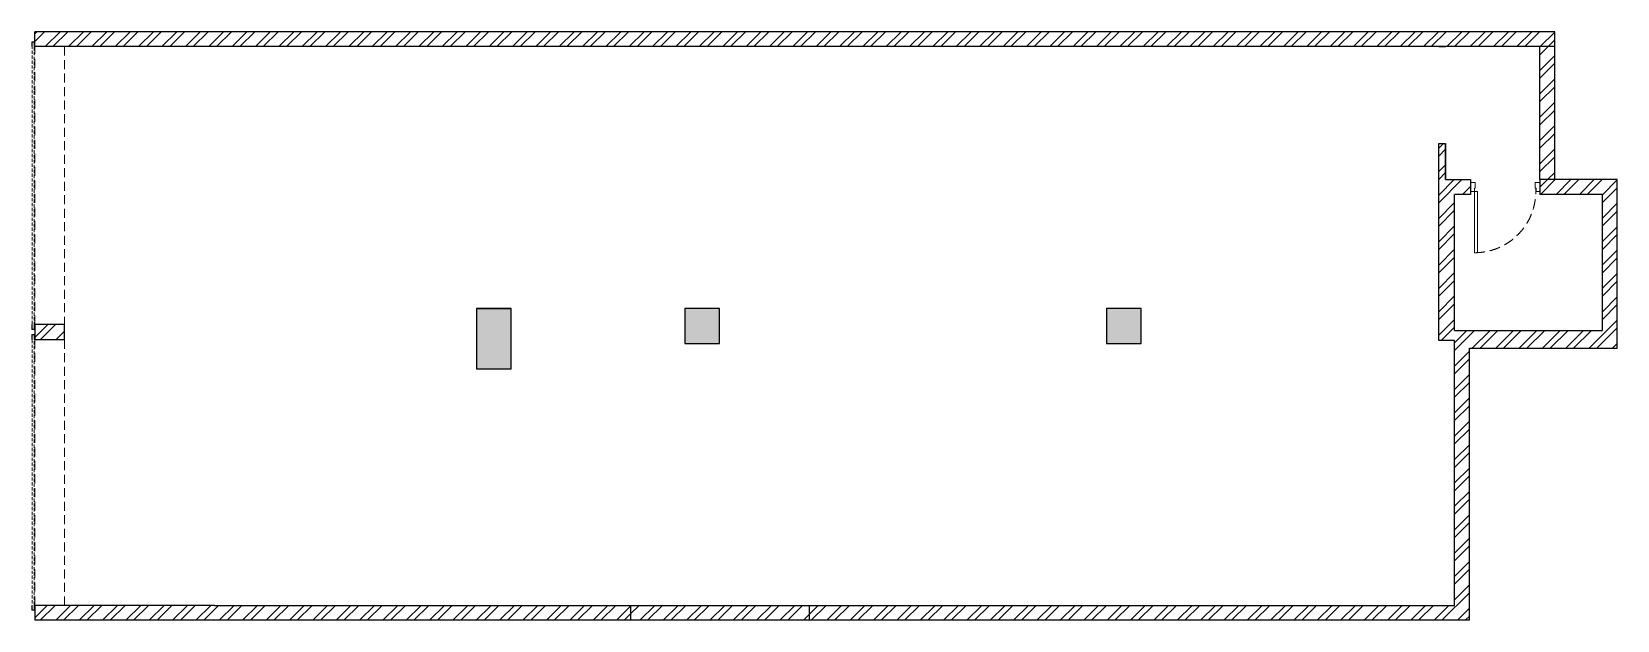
# Model space of a CAD drawing. Header units: feet. Extents: x -14492 to 1490, y 0 to 5930.
import ezdxf

# ---------------------------------------------------------------- set-up
doc = ezdxf.new("R2010")
doc.units = ezdxf.units.FT
doc.header["$LTSCALE"] = 33
doc.header["$MEASUREMENT"] = 0
for name, pattern in [('a_p6_plan_L18$0$HIDDEN', [0.375, 0.25, -0.125]), ('HIDDEN2', [4.7625, 3.175, -1.5875]), ('HIDDENX2', [0.75, 0.5, -0.25])]:
    doc.linetypes.add(name, pattern=pattern)
for name, color, linetype, lineweight in [('A-shutter', 8, 'Continuous', 18), ('A-WALL HATCH', 251, 'Continuous', 0), ('beam', 90, 'Continuous', 9), ('column hatch', 5, 'Continuous', 0), ('Door', 2, 'Continuous', 13), ('LENS-DOOR', 34, 'Continuous', 20), ('rolling shutter', 1, 'Continuous', 5)]:
    doc.layers.add(name, color=color, linetype=linetype, lineweight=lineweight)
doc.layers.add('A-WALL', color=1, linetype='Continuous')
doc.layers.add('column', color=10, linetype='Continuous')
pattern_1 = [(45, (-3680884.06, 5462874.33), (-117.733279, 117.733279), []), (45, (-3680805.58, 5462874.33), (-117.733279, 117.733279), [])]

# ---------------------------------------------------------------- blocks, each defined once
blk = doc.blocks.new('*U4')
at = {"layer": 'A-shutter', "color": 5, "ltscale": 10}
for points in [[(41040611, -1561539), (41040611, -1561544), (41040566, -1561544), (41040566, -1561564), (41040611, -1561564), (41040611, -1561569), (41040561, -1561569), (41040561, -1561539)], [(41043291, -1561539), (41043291, -1561544), (41043336, -1561544), (41043336, -1561564), (41043291, -1561564), (41043291, -1561569), (41043341, -1561569), (41043341, -1561539)]]:
    blk.add_lwpolyline(points, close=True, dxfattribs=at)
at = {"layer": 'A-shutter', "color": 5, "linetype": 'HIDDENX2', "ltscale": 2}
blk.add_lwpolyline([(41040566, -1561544), (41040566, -1561564), (41043336, -1561564), (41043336, -1561544)], close=True, dxfattribs=at)
blk = doc.blocks.new('*U5')
at = {"layer": 'A-shutter', "color": 5, "ltscale": 10}
for points in [[(41040611, -1561539), (41040611, -1561544), (41040566, -1561544), (41040566, -1561564), (41040611, -1561564), (41040611, -1561569), (41040561, -1561569), (41040561, -1561539)], [(41043411, -1561539), (41043411, -1561544), (41043456, -1561544), (41043456, -1561564), (41043411, -1561564), (41043411, -1561569), (41043461, -1561569), (41043461, -1561539)]]:
    blk.add_lwpolyline(points, close=True, dxfattribs=at)
at = {"layer": 'A-shutter', "color": 5, "linetype": 'HIDDENX2', "ltscale": 2}
blk.add_lwpolyline([(41040566, -1561544), (41040566, -1561564), (41043456, -1561564), (41043456, -1561544)], close=True, dxfattribs=at)
blk = doc.blocks.new('*U6')
at = {"layer": 'LENS-DOOR'}
for p, q in [((548127, 1779188), (548127, 1778571)), ((548127, 1779188), (548156, 1779188)), ((548156, 1778571), (548156, 1779188)), ((547497, 1778566), (547502, 1778566)), ((547497, 1778487), (547497, 1778566)), ((547497, 1778487), (547502, 1778487)), ((547502, 1778571), (547536, 1778571)), ((547502, 1778566), (547502, 1778571)), ((547502, 1778482), (547502, 1778487)), ((547502, 1778482), (547546, 1778482)), ((547536, 1778539), (547536, 1778571)), ((547536, 1778539), (547546, 1778539)), ((547546, 1778482), (547546, 1778539)), ((548127, 1778571), (548156, 1778571)), ((548149, 1778482), (548149, 1778539)), ((548158, 1778539), (548149, 1778539)), ((548192, 1778482), (548149, 1778482)), ((548192, 1778571), (548158, 1778571)), ((548158, 1778539), (548158, 1778571)), ((548192, 1778566), (548192, 1778571)), ((548197, 1778566), (548192, 1778566)), ((548192, 1778482), (548192, 1778487)), ((548197, 1778487), (548192, 1778487)), ((548197, 1778487), (548197, 1778566))]:
    blk.add_line(p, q, dxfattribs=at)
at = {"layer": 'LENS-DOOR', "color": 7, "linetype": 'HIDDEN2'}
blk.add_ellipse((548156, 1778571), major_axis=(-617, 0), ratio=1, start_param=-1.570791, end_param=0.051209, dxfattribs=at)

msp = doc.modelspace()

# ---------------------------------------------------------------- hatches: boundary and pattern name
at = {"layer": 'A-WALL HATCH'}
h = msp.add_hatch(dxfattribs=at)
h.set_pattern_fill('ANSI32', color=256, scale=444)
h.set_pattern_definition(pattern_1)
h.paths.add_polyline_path([(0, 0), (0, 2740), (1490, 2740), (1490, 4440), (710, 4440), (710, 4290), (1340, 4290), (1340, 2920), (-150, 2920), (-150, 4290), (10, 4290), (10, 4440), (-240, 4440), (-240, 4805), (-310, 4805), (-310, 2820), (-150, 2820), (-150, 150), (-6655, 150), (-6655, 0)])
h.paths.add_polyline_path([(-150, 5780), (860, 5780), (860, 5930), (-14461.5, 5930), (-14461.5, 5780)])
h = msp.add_hatch(dxfattribs=at)
h.set_pattern_fill('ANSI32', color=256, scale=444)
h.set_pattern_definition(pattern_1)
h.paths.add_polyline_path([(860, 4440), (860, 5780), (710, 5780), (710, 4440)])
h = msp.add_hatch(dxfattribs=at)
h.set_pattern_fill('ANSI32', color=256, scale=444)
h.set_pattern_definition(pattern_1)
h.paths.add_polyline_path([(-14461.5, 2830), (-14161.5, 2830), (-14161.5, 2980), (-14461.5, 2980)])
h = msp.add_hatch(dxfattribs=at)
h.set_pattern_fill('ANSI32', color=256, scale=444)
h.set_pattern_definition(pattern_1)
h.paths.add_polyline_path([(-8455, 0), (-8455, 150), (-11460, 150), (-12650, 150), (-14461.5, 150), (-14461.5, 0)])
h = msp.add_hatch(dxfattribs=at)
h.set_pattern_fill('ANSI32', color=256, scale=444)
h.set_pattern_definition(pattern_1)
h.paths.add_polyline_path([(-6655, 0), (-6655, 150), (-8455, 150), (-8455, 0)])
at = {"layer": 'column hatch'}
h = msp.add_hatch(color=251, dxfattribs=at)
h.dxf.hatch_style = 1
h.paths.add_polyline_path([(-9660, 2530), (-9660, 3140), (-10010, 3140), (-10010, 2530)])
h.paths.add_polyline_path([(-7560, 2790), (-7560, 3140), (-7910, 3140), (-7910, 2790)])
h.paths.add_polyline_path([(-3310, 2790), (-3310, 3140), (-3660, 3140), (-3660, 2790)])

# ---------------------------------------------------------------- linework, layer by layer
at = {"layer": 'A-WALL'}
for p, q in [((860, 5930), (-14461.5, 5930)), ((-14461.5, 5780), (-14461.5, 5930)), ((860, 4440), (860, 5930)), ((-150, 5780), (-14461.5, 5780)), ((-9660, 5780), (-11460, 5780)), ((-310, 5780), (-9660, 5780)), ((-310, 5780), (-240, 5780)), ((-240, 5780), (-310, 5780)), ((860, 5780), (-240, 5780)), ((710, 4440), (710, 5780)), ((710, 4440), (710, 5780)), ((-310, 4805), (-240, 4805)), ((-310, 2820), (-310, 4805)), ((-240, 4805), (-240, 4440)), ((-240, 4440), (-240, 4805)), ((-240, 4440), (10, 4440)), ((10, 4440), (10, 4290)), ((710, 4440), (710, 4290)), ((1490, 4440), (710, 4440)), ((1490, 2740), (1490, 4440)), ((10, 4290), (-150, 4290)), ((-150, 2920), (-150, 4290)), ((1340, 4290), (710, 4290)), ((1340, 2920), (1340, 4290)), ((-150, 2920), (1340, 2920)), ((-150, 2820), (-310, 2820)), ((-150, 150), (-150, 2820)), ((0, 0), (0, 2740)), ((0, 2740), (1490, 2740)), ((-12650, 150), (-14461.5, 150)), ((-14461.5, 150), (-14461.5, 0)), ((0, 0), (-14461.5, 0)), ((-12650, 150), (-6470, 150)), ((-11460, 150), (-150, 150)), ((-8455, 150), (-8455, 0)), ((-6655, 150), (-6655, 0)), ((-6470, 150), (-4670, 150)), ((-4670, 150), (-150, 150))]:
    msp.add_line(p, q, dxfattribs=at)
msp.add_lwpolyline([(-14461.5, 2830), (-14161.5, 2830), (-14161.5, 2980), (-14461.5, 2980)], close=True, dxfattribs=at)
at = {"layer": 'beam', "linetype": 'a_p6_plan_L18$0$HIDDEN', "lineweight": 5, "ltscale": 11}
for points in [[(-14161.5, 2980), (-14461.5, 2980), (-14461.5, 5780), (-14161.5, 5780)], [(-14161.5, 2830), (-14461.5, 2830), (-14461.5, 150), (-14161.5, 150)]]:
    msp.add_lwpolyline(points, close=True, dxfattribs=at)
at = {"layer": 'column'}
for p, q in [((-9660, 3140), (-10010, 3140)), ((-10010, 3140), (-10010, 2530)), ((-10010, 3140), (-9660, 3140)), ((-9660, 2530), (-9660, 3140)), ((-9660, 2530), (-10010, 2530))]:
    msp.add_line(p, q, dxfattribs=at)
for points in [[(-7560, 2790), (-7560, 3140), (-7910, 3140), (-7910, 2790)], [(-3310, 2790), (-3310, 3140), (-3660, 3140), (-3660, 2790)]]:
    msp.add_lwpolyline(points, close=True, dxfattribs=at)

# ---------------------------------------------------------------- block references
at = {"layer": 'Door', "rotation": 180}
msp.add_blockref('*U6', (548207.3, 1782891.4), dxfattribs=at)
at = {"layer": 'rolling shutter', "color": 2, "xscale": -1, "rotation": 270.0000000000002}
msp.add_blockref('*U5', (1547077.7, -41037631.5), dxfattribs=at)
at = {"layer": 'rolling shutter', "color": 2, "rotation": 269.9999999999998}
msp.add_blockref('*U4', (1547077.7, 41043441.5), dxfattribs=at)

doc.saveas('drawing.dxf')
